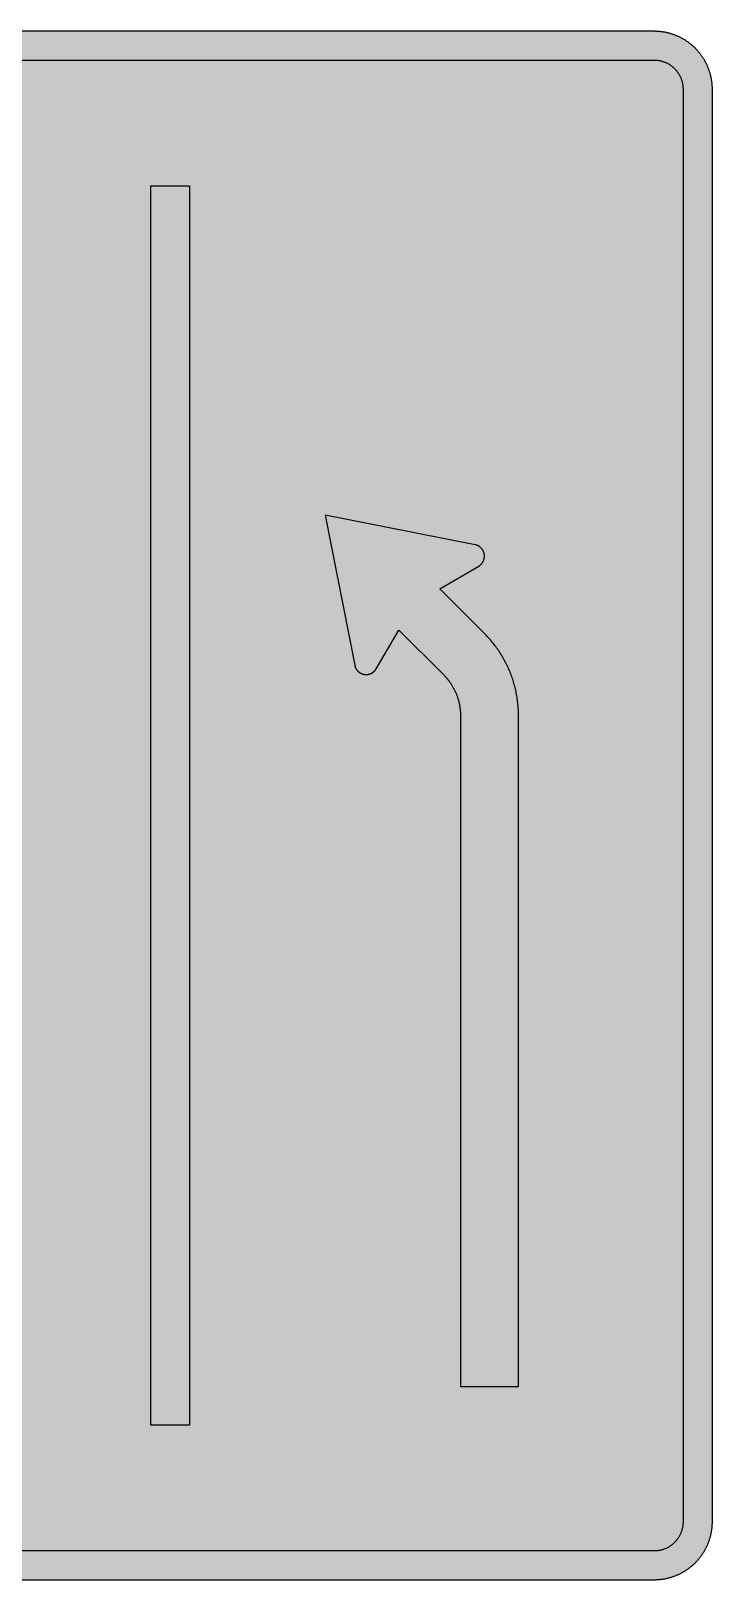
# Model space of a CAD drawing. Header units: millimetres. Extents: x 0 to 564, y 0 to 564.
# Drawn here: x 316 to 564, y 0 to 564 of the extents above; entities that cross this region are included whole.
import ezdxf

# ---------------------------------------------------------------- set-up
doc = ezdxf.new("R2010")
doc.units = ezdxf.units.MM

msp = doc.modelspace()

# ---------------------------------------------------------------- hatches: boundary and pattern name
for color, points in [(254, [(21.2189, 0.0537), (20.955, 0.0533), (20.6934, 0.0584), (20.4292, 0.066), (20.1676, 0.0787), (19.906, 0.094), (19.6469, 0.1118), (19.3853, 0.1321), (19.1262, 0.1549), (18.8671, 0.1829), (18.608, 0.2134), (18.349, 0.2464), (18.0924, 0.2845), (17.8359, 0.3251), (17.5793, 0.3683), (17.3253, 0.414), (17.0688, 0.4623), (16.8148, 0.5156), (16.5633, 0.5715), (16.3093, 0.6299), (16.0579, 0.6909), (15.809, 0.7544), (15.56, 0.823), (15.3111, 0.8941), (15.0622, 0.9677), (14.8158, 1.0439), (14.5694, 1.1227), (14.3256, 1.2065), (14.0818, 1.2903), (13.8379, 1.3792), (13.5966, 1.4707), (13.3579, 1.5672), (13.1191, 1.6637), (12.8803, 1.7628), (12.6441, 1.8669), (12.4079, 1.9736), (12.1742, 2.0803), (11.9405, 2.192), (11.7094, 2.3089), (11.4808, 2.4257), (11.2522, 2.5451), (11.0236, 2.6695), (10.7975, 2.794), (10.574, 2.9235), (10.3505, 3.0556), (10.1295, 3.1877), (9.9111, 3.3249), (9.6926, 3.4646), (9.4742, 3.6068), (9.2608, 3.7541), (9.0475, 3.9014), (8.8341, 4.0513), (8.6258, 4.2037), (8.4176, 4.3612), (8.2118, 4.5187), (8.0061, 4.6812), (7.8029, 4.8438), (7.6022, 5.0114), (7.4041, 5.1816), (7.206, 5.3518), (7.0129, 5.527), (6.8174, 5.7048), (6.6269, 5.8826), (6.4389, 6.0655), (6.2509, 6.2509), (6.0655, 6.4389), (5.8852, 6.6269), (5.7048, 6.8174), (5.527, 7.0104), (5.3518, 7.206), (5.1816, 7.4041), (5.0114, 7.6022), (4.8463, 7.8029), (4.6812, 8.0061), (4.5187, 8.2118), (4.3612, 8.4176), (4.2062, 8.6258), (4.0513, 8.8341), (3.9014, 9.0475), (3.7541, 9.2608), (3.6068, 9.4742), (3.4646, 9.6926), (3.3249, 9.9085), (3.1877, 10.1295), (3.0556, 10.3505), (2.9235, 10.574), (2.794, 10.7975), (2.6695, 11.0236), (2.5451, 11.2522), (2.4257, 11.4808), (2.3063, 11.7094), (2.192, 11.9405), (2.0803, 12.1742), (1.971, 12.4079), (1.8669, 12.6441), (1.7628, 12.8803), (1.6637, 13.1191), (1.5646, 13.3579), (1.4707, 13.5966), (1.3792, 13.8379), (1.2903, 14.0818), (1.2065, 14.3256), (1.1227, 14.5694), (1.0439, 14.8158), (0.9652, 15.0622), (0.8915, 15.3111), (0.823, 15.56), (0.7544, 15.809), (0.6883, 16.0604), (0.6274, 16.3119), (0.569, 16.5633), (0.5131, 16.8148), (0.4623, 17.0688), (0.4115, 17.3253), (0.3658, 17.5793), (0.3226, 17.8359), (0.2819, 18.0924), (0.2464, 18.3515), (0.2134, 18.608), (0.1829, 18.8671), (0.1549, 19.1262), (0.1295, 19.3878), (0.1092, 19.6469), (0.0914, 19.9085), (0.0762, 20.1701), (0.066, 20.4318), (0.0584, 20.6934), (0.0533, 20.955), (0.0508, 21.2192), (0.0522, 543.3314), (0.0533, 543.593), (0.0584, 543.8546), (0.066, 544.1188), (0.0762, 544.3804), (0.0914, 544.642), (0.1092, 544.9011), (0.1295, 545.1627), (0.1549, 545.4218), (0.1829, 545.6809), (0.2134, 545.94), (0.2464, 546.1991), (0.2819, 546.4556), (0.3226, 546.7121), (0.3658, 546.9687), (0.4115, 547.2227), (0.4623, 547.4792), (0.5131, 547.7332), (0.569, 547.9847), (0.6274, 548.2387), (0.6883, 548.4876), (0.7544, 548.7391), (0.823, 548.988), (0.8915, 549.2369), (0.9652, 549.4858), (1.0439, 549.7322), (1.1227, 549.9786), (1.2065, 550.2224), (1.2903, 550.4663), (1.3792, 550.7076), (1.4707, 550.9489), (1.5646, 551.1902), (1.6637, 551.4289), (1.7628, 551.6677), (1.8669, 551.9039), (1.971, 552.1401), (2.0803, 552.3738), (2.192, 552.6049), (2.3063, 552.8386), (2.4257, 553.0672), (2.5451, 553.2958), (2.6695, 553.5244), (2.794, 553.7505), (2.9235, 553.974), (3.0556, 554.1975), (3.1877, 554.4185), (3.3249, 554.6369), (3.4646, 554.8554), (3.6068, 555.0738), (3.7541, 555.2872), (3.9014, 555.5005), (4.0513, 555.7114), (4.2062, 555.9222), (4.3612, 556.1305), (4.5187, 556.3362), (4.6812, 556.5419), (4.8463, 556.7451), (5.0114, 556.9458), (5.1816, 557.1439), (5.3518, 557.342), (5.527, 557.5351), (5.7048, 557.7281), (5.8852, 557.9212), (6.0655, 558.1091), (6.2509, 558.2971), (6.4389, 558.4825), (6.6269, 558.6628), (6.8174, 558.8432), (7.0129, 559.021), (7.206, 559.1937), (7.4041, 559.3664), (7.6022, 559.5366), (7.8029, 559.7017), (8.0061, 559.8668), (8.2118, 560.0268), (8.4176, 560.1868), (8.6258, 560.3418), (8.8341, 560.4967), (9.0475, 560.6466), (9.2608, 560.7939), (9.4742, 560.9387), (9.6926, 561.0835), (9.9111, 561.2232), (10.1295, 561.3603), (10.3505, 561.4924), (10.574, 561.6245), (10.7975, 561.754), (11.0236, 561.8785), (11.2522, 562.0029), (11.4808, 562.1223), (11.7094, 562.2392), (11.9405, 562.356), (12.1742, 562.4678), (12.4079, 562.5744), (12.6441, 562.6811), (12.8803, 562.7853), (13.1191, 562.8843), (13.3579, 562.9834), (13.5966, 563.0774), (13.8379, 563.1688), (14.0818, 563.2577), (14.3256, 563.3415), (14.5694, 563.4253), (14.8158, 563.5041), (15.0622, 563.5803), (15.3111, 563.6539), (15.56, 563.7251), (15.809, 563.7936), (16.0579, 563.8571), (16.3093, 563.9206), (16.5633, 563.9791), (16.8148, 564.0349), (17.0688, 564.0857), (17.3253, 564.1365), (17.5793, 564.1823), (17.8359, 564.2254), (18.0924, 564.2635), (18.349, 564.3016), (18.608, 564.3347), (18.8671, 564.3651), (19.1262, 564.3931), (19.3853, 564.4185), (19.6469, 564.4388), (19.906, 564.4566), (20.1676, 564.4718), (20.4292, 564.482), (20.6934, 564.4896), (20.955, 564.4947), (21.2166, 564.4972), (543.33, 564.4981), (543.5905, 564.4947), (543.8546, 564.4896), (544.1163, 564.482), (544.3779, 564.4718), (544.6395, 564.4566), (544.9011, 564.4388), (545.1602, 564.4185), (545.4218, 564.3931), (545.6809, 564.3651), (545.94, 564.3347), (546.1965, 564.3016), (546.4556, 564.2635), (546.7121, 564.2254), (546.9687, 564.1823), (547.2227, 564.1365), (547.4767, 564.0857), (547.7307, 564.0349), (547.9847, 563.9791), (548.2361, 563.9206), (548.4876, 563.8571), (548.7391, 563.7936), (548.988, 563.7251), (549.2369, 563.6539), (549.4858, 563.5803), (549.7322, 563.5041), (549.9786, 563.4253), (550.2224, 563.3415), (550.4663, 563.2577), (550.7076, 563.1688), (550.9489, 563.0774), (551.1902, 562.9834), (551.4289, 562.8843), (551.6677, 562.7853), (551.9039, 562.6811), (552.1401, 562.5744), (552.3738, 562.4678), (552.6075, 562.356), (552.8386, 562.2392), (553.0672, 562.1223), (553.2958, 562.0029), (553.5244, 561.8785), (553.7505, 561.754), (553.974, 561.6245), (554.1975, 561.4924), (554.4185, 561.3603), (554.6369, 561.2232), (554.8554, 561.0835), (555.0738, 560.9387), (555.2872, 560.7939), (555.5005, 560.6466), (555.7139, 560.4967), (555.9222, 560.3418), (556.1305, 560.1868), (556.3362, 560.0268), (556.5419, 559.8668), (556.7451, 559.7017), (556.9458, 559.5366), (557.1439, 559.3664), (557.342, 559.1937), (557.5376, 559.021), (557.7307, 558.8432), (557.9212, 558.6628), (558.1091, 558.4825), (558.2971, 558.2971), (558.4825, 558.1091), (558.6628, 557.9212), (558.8432, 557.7281), (559.021, 557.5351), (559.1962, 557.342), (559.3664, 557.1439), (559.5366, 556.9458), (559.7017, 556.7451), (559.8668, 556.5419), (560.0294, 556.3362), (560.1868, 556.1305), (560.3418, 555.9222), (560.4967, 555.7114), (560.6466, 555.5005), (560.7939, 555.2872), (560.9387, 555.0738), (561.0835, 554.8554), (561.2232, 554.6369), (561.3603, 554.4185), (561.4924, 554.1975), (561.6245, 553.974), (561.754, 553.7505), (561.8785, 553.5244), (562.0029, 553.2958), (562.1223, 553.0672), (562.2392, 552.8386), (562.3535, 552.6049), (562.4652, 552.3738), (562.5744, 552.1401), (562.6811, 551.9039), (562.7853, 551.6677), (562.8843, 551.4289), (562.9808, 551.1902), (563.0774, 550.9489), (563.1688, 550.7076), (563.2552, 550.4663), (563.3415, 550.2224), (563.4253, 549.9786), (563.5041, 549.7322), (563.5803, 549.4858), (563.6539, 549.2369), (563.7251, 548.988), (563.7936, 548.7391), (563.8571, 548.4876), (563.9181, 548.2387), (563.9765, 547.9847), (564.0324, 547.7332), (564.0857, 547.4792), (564.134, 547.2227), (564.1797, 546.9687), (564.2229, 546.7121), (564.2635, 546.4556), (564.2991, 546.1991), (564.3347, 545.94), (564.3651, 545.6809), (564.3931, 545.4218), (564.4159, 545.1627), (564.4363, 544.9011), (564.454, 544.642), (564.4693, 544.3804), (564.482, 544.1188), (564.4896, 543.8546), (564.4947, 543.593), (564.4947, 543.3314), (564.4966, 21.2203), (564.4947, 20.955), (564.4896, 20.6934), (564.482, 20.4318), (564.4693, 20.1701), (564.454, 19.9085), (564.4363, 19.6469), (564.4159, 19.3878), (564.3931, 19.1262), (564.3651, 18.8671), (564.3347, 18.608), (564.2991, 18.3515), (564.2635, 18.0924), (564.2229, 17.8359), (564.1797, 17.5793), (564.134, 17.3253), (564.0857, 17.0688), (564.0324, 16.8148), (563.9765, 16.5633), (563.9181, 16.3119), (563.8571, 16.0604), (563.7936, 15.809), (563.7251, 15.56), (563.6539, 15.3111), (563.5803, 15.0622), (563.5041, 14.8158), (563.4253, 14.5694), (563.3415, 14.3256), (563.2552, 14.0818), (563.1688, 13.8379), (563.0774, 13.5966), (562.9808, 13.3579), (562.8843, 13.1191), (562.7853, 12.8803), (562.6811, 12.6441), (562.5744, 12.4079), (562.4652, 12.1742), (562.3535, 11.9405), (562.2392, 11.7094), (562.1223, 11.4808), (562.0029, 11.2522), (561.8785, 11.0236), (561.754, 10.7975), (561.6245, 10.574), (561.4924, 10.3505), (561.3603, 10.1295), (561.2232, 9.9085), (561.0835, 9.6926), (560.9387, 9.4742), (560.7939, 9.2608), (560.6466, 9.0475), (560.4967, 8.8341), (560.3418, 8.6258), (560.1868, 8.4176), (560.0294, 8.2118), (559.8668, 8.0061), (559.7017, 7.8029), (559.5366, 7.6022), (559.3664, 7.4041), (559.1962, 7.206), (559.021, 7.0104), (558.8432, 6.8174), (558.6628, 6.6269), (558.4825, 6.4389), (558.2971, 6.2509), (558.1091, 6.0655), (557.9212, 5.8826), (557.7307, 5.7048), (557.5376, 5.527), (557.342, 5.3518), (557.1439, 5.1816), (556.9458, 5.0114), (556.7451, 4.8438), (556.5419, 4.6812), (556.3362, 4.5187), (556.1305, 4.3612), (555.9222, 4.2037), (555.7139, 4.0513), (555.5005, 3.9014), (555.2872, 3.7541), (555.0738, 3.6068), (554.8554, 3.4646), (554.6369, 3.3249), (554.4185, 3.1877), (554.1975, 3.0556), (553.974, 2.9235), (553.7505, 2.794), (553.5244, 2.6695), (553.2958, 2.5451), (553.0672, 2.4257), (552.8386, 2.3089), (552.6075, 2.192), (552.3738, 2.0803), (552.1401, 1.9736), (551.9039, 1.8669), (551.6677, 1.7628), (551.4289, 1.6637), (551.1902, 1.5672), (550.9489, 1.4707), (550.7076, 1.3792), (550.4663, 1.2903), (550.2224, 1.2065), (549.9786, 1.1227), (549.7322, 1.0439), (549.4858, 0.9677), (549.2369, 0.8941), (548.988, 0.823), (548.7391, 0.7544), (548.4876, 0.6909), (548.2361, 0.6299), (547.9847, 0.5715), (547.7307, 0.5156), (547.4767, 0.4623), (547.2227, 0.414), (546.9687, 0.3683), (546.7121, 0.3251), (546.4556, 0.2845), (546.1965, 0.2464), (545.94, 0.2134), (545.6809, 0.1829), (545.4218, 0.1549), (545.1602, 0.1321), (544.9011, 0.1118), (544.6395, 0.094), (544.3779, 0.0787), (544.1163, 0.066), (543.8546, 0.0584), (543.5905, 0.0533), (543.3289, 0.0533)]), (144, [(21.2189, 10.637), (20.9448, 10.6401), (20.6731, 10.6502), (20.4038, 10.6655), (20.1346, 10.6909), (19.8704, 10.7213), (19.6063, 10.7569), (19.3446, 10.8001), (19.0856, 10.8509), (18.829, 10.9068), (18.5725, 10.9677), (18.321, 11.0363), (18.0696, 11.1125), (17.8232, 11.1912), (17.5793, 11.2776), (17.338, 11.369), (17.0993, 11.4681), (16.8631, 11.5697), (16.6294, 11.6789), (16.4008, 11.7932), (16.1722, 11.9126), (15.9512, 12.0371), (15.7302, 12.1666), (15.5143, 12.3038), (15.301, 12.4435), (15.0927, 12.5882), (14.8869, 12.7381), (14.6837, 12.893), (14.4856, 13.0531), (14.2926, 13.2156), (14.1021, 13.3858), (13.9167, 13.5585), (13.7338, 13.7363), (13.556, 13.9167), (13.3833, 14.1021), (13.2156, 14.2926), (13.0505, 14.4856), (12.893, 14.6837), (12.7381, 14.8869), (12.5882, 15.0927), (12.4409, 15.301), (12.3012, 15.5143), (12.1666, 15.7302), (12.0371, 15.9512), (11.9126, 16.1747), (11.7932, 16.4008), (11.6789, 16.6294), (11.5697, 16.8631), (11.4656, 17.0993), (11.369, 17.338), (11.2776, 17.5793), (11.1912, 17.8232), (11.11, 18.0721), (11.0363, 18.321), (10.9677, 18.575), (10.9042, 18.829), (10.8483, 19.0856), (10.8001, 19.3446), (10.7569, 19.6063), (10.7188, 19.8704), (10.6883, 20.1371), (10.6655, 20.4038), (10.6477, 20.6756), (10.6375, 20.9448), (10.635, 21.2192), (10.6355, 543.3314), (10.6375, 543.6032), (10.6477, 543.875), (10.6655, 544.1442), (10.6883, 544.4109), (10.7188, 544.6776), (10.7569, 544.9418), (10.8001, 545.2034), (10.8483, 545.4625), (10.9042, 545.719), (10.9677, 545.9755), (11.0363, 546.227), (11.11, 546.4759), (11.1912, 546.7248), (11.2776, 546.9687), (11.369, 547.21), (11.4656, 547.4487), (11.5697, 547.685), (11.6789, 547.9186), (11.7932, 548.1472), (11.9126, 548.3733), (12.0371, 548.5968), (12.1666, 548.8178), (12.3012, 549.0337), (12.4409, 549.2471), (12.5882, 549.4553), (12.7381, 549.6611), (12.893, 549.8643), (13.0505, 550.0624), (13.2156, 550.2554), (13.3833, 550.4459), (13.556, 550.6314), (13.7338, 550.8142), (13.9167, 550.9895), (14.1021, 551.1648), (14.2926, 551.3324), (14.4856, 551.4975), (14.6837, 551.655), (14.8869, 551.8099), (15.0927, 551.9598), (15.301, 552.1046), (15.5143, 552.2468), (15.7302, 552.3814), (15.9512, 552.511), (16.1722, 552.6354), (16.4008, 552.7548), (16.6294, 552.8691), (16.8631, 552.9783), (17.0993, 553.0825), (17.338, 553.179), (17.5793, 553.2704), (17.8232, 553.3568), (18.0696, 553.4381), (18.321, 553.5117), (18.5725, 553.5803), (18.829, 553.6413), (19.0856, 553.6997), (19.3446, 553.7479), (19.6063, 553.7911), (19.8704, 553.8292), (20.1346, 553.8597), (20.4038, 553.8826), (20.6731, 553.9003), (20.9448, 553.9105), (21.2166, 553.913), (543.33, 553.9148), (543.6006, 553.9105), (543.8724, 553.9003), (544.1442, 553.8826), (544.4109, 553.8597), (544.6776, 553.8292), (544.9418, 553.7911), (545.2034, 553.7479), (545.4625, 553.6997), (545.719, 553.6413), (545.973, 553.5803), (546.227, 553.5117), (546.4759, 553.4381), (546.7223, 553.3568), (546.9687, 553.2704), (547.21, 553.179), (547.4487, 553.0825), (547.685, 552.9783), (547.9186, 552.8691), (548.1472, 552.7548), (548.3733, 552.6354), (548.5968, 552.511), (548.8178, 552.3814), (549.0337, 552.2468), (549.2471, 552.1046), (549.4553, 551.9598), (549.6611, 551.8099), (549.8643, 551.655), (550.0599, 551.4975), (550.2554, 551.3324), (550.4459, 551.1648), (550.6314, 550.9895), (550.8117, 550.8142), (550.9895, 550.6314), (551.1622, 550.4459), (551.3324, 550.2554), (551.495, 550.0624), (551.655, 549.8643), (551.8099, 549.6611), (551.9598, 549.4553), (552.1046, 549.2471), (552.2443, 549.0337), (552.3789, 548.8178), (552.511, 548.5968), (552.6354, 548.3733), (552.7548, 548.1472), (552.8691, 547.9186), (552.9783, 547.685), (553.0799, 547.4487), (553.179, 547.21), (553.2704, 546.9687), (553.3568, 546.7248), (553.4355, 546.4759), (553.5117, 546.227), (553.5778, 545.9755), (553.6413, 545.719), (553.6971, 545.4625), (553.7479, 545.2034), (553.7911, 544.9418), (553.8267, 544.6776), (553.8572, 544.4109), (553.88, 544.1442), (553.8978, 543.875), (553.908, 543.6032), (553.913, 543.3314), (553.9133, 21.2203), (553.908, 20.9448), (553.8978, 20.6756), (553.88, 20.4038), (553.8572, 20.1371), (553.8267, 19.8704), (553.7911, 19.6063), (553.7479, 19.3446), (553.6971, 19.0856), (553.6413, 18.829), (553.5778, 18.575), (553.5117, 18.321), (553.4355, 18.0721), (553.3568, 17.8232), (553.2704, 17.5793), (553.179, 17.338), (553.0799, 17.0993), (552.9783, 16.8631), (552.8691, 16.6294), (552.7548, 16.4008), (552.6354, 16.1747), (552.511, 15.9512), (552.3789, 15.7302), (552.2443, 15.5143), (552.1046, 15.301), (551.9598, 15.0927), (551.8099, 14.8869), (551.655, 14.6837), (551.495, 14.4856), (551.3324, 14.2926), (551.1622, 14.1021), (550.9895, 13.9167), (550.8117, 13.7363), (550.6314, 13.5585), (550.4459, 13.3858), (550.2554, 13.2156), (550.0599, 13.0531), (549.8643, 12.893), (549.6611, 12.7381), (549.4553, 12.5882), (549.2471, 12.4435), (549.0337, 12.3038), (548.8178, 12.1666), (548.5968, 12.0371), (548.3733, 11.9126), (548.1472, 11.7932), (547.9186, 11.6789), (547.685, 11.5697), (547.4487, 11.4681), (547.21, 11.369), (546.9687, 11.2776), (546.7223, 11.1912), (546.4759, 11.1125), (546.227, 11.0363), (545.973, 10.9677), (545.719, 10.9068), (545.4625, 10.8509), (545.2034, 10.8001), (544.9418, 10.7569), (544.6776, 10.7213), (544.4109, 10.6909), (544.1442, 10.6655), (543.8724, 10.6502), (543.6006, 10.6401), (543.3289, 10.635)]), (254, [(359.8855, 508.0536), (373.9967, 508.0536), (373.9967, 56.4981), (359.8855, 56.4981)]), (254, [(465.2945, 361.1683), (479.4179, 369.4945), (479.4758, 369.5294), (479.5368, 369.5675), (479.5952, 369.6056), (479.6536, 369.6437), (479.7095, 369.6818), (479.7654, 369.7224), (479.8212, 369.7656), (479.8771, 369.8062), (479.9305, 369.8494), (479.9838, 369.8926), (480.0371, 369.9383), (480.0879, 369.984), (480.1387, 370.0297), (480.1895, 370.078), (480.2378, 370.1237), (480.2861, 370.172), (480.3343, 370.2228), (480.3826, 370.2736), (480.4283, 370.3218), (480.4715, 370.3752), (480.5172, 370.426), (480.5604, 370.4793), (480.601, 370.5327), (480.6442, 370.586), (480.6848, 370.6419), (480.7229, 370.6952), (480.7636, 370.7511), (480.8017, 370.8095), (480.8372, 370.8654), (480.8728, 370.9238), (480.9084, 370.9822), (480.9439, 371.0407), (480.9769, 371.0991), (481.0074, 371.16), (481.0404, 371.2185), (481.0709, 371.2794), (481.0989, 371.3404), (481.1268, 371.4039), (481.1547, 371.4648), (481.1827, 371.5283), (481.2081, 371.5918), (481.2309, 371.6553), (481.2538, 371.7188), (481.2767, 371.7823), (481.2995, 371.8484), (481.3198, 371.9144), (481.3376, 371.9779), (481.3554, 372.044), (481.3732, 372.11), (481.391, 372.1786), (481.4037, 372.2446), (481.4189, 372.3132), (481.4316, 372.3792), (481.4443, 372.4478), (481.4545, 372.5164), (481.4646, 372.585), (481.4722, 372.6536), (481.4799, 372.7221), (481.4849, 372.7907), (481.4926, 372.8593), (481.4951, 372.9304), (481.4976, 372.999), (481.5002, 373.0701), (481.5002, 373.1387), (481.5002, 373.2352), (481.4951, 373.3292), (481.49, 373.4206), (481.4849, 373.5146), (481.4748, 373.6086), (481.4646, 373.7), (481.4494, 373.7915), (481.4341, 373.8829), (481.4189, 373.9718), (481.3986, 374.0633), (481.3783, 374.1522), (481.3554, 374.2411), (481.33, 374.3274), (481.3046, 374.4138), (481.2767, 374.5001), (481.2462, 374.5865), (481.2132, 374.6703), (481.1801, 374.7541), (481.1446, 374.838), (481.109, 374.9192), (481.0684, 375.0005), (481.0303, 375.0818), (480.9871, 375.1605), (480.9439, 375.2393), (480.8982, 375.3155), (480.8499, 375.3917), (480.8017, 375.4679), (480.7534, 375.5415), (480.7001, 375.6152), (480.6467, 375.6863), (480.5934, 375.7574), (480.5375, 375.8286), (480.4791, 375.8971), (480.4207, 375.9632), (480.3597, 376.0292), (480.2988, 376.0927), (480.2353, 376.1562), (480.1718, 376.2197), (480.1057, 376.2807), (480.0397, 376.3391), (479.9711, 376.3975), (479.9, 376.4534), (479.8289, 376.5093), (479.7577, 376.5626), (479.6841, 376.616), (479.6104, 376.6668), (479.5342, 376.715), (479.458, 376.7633), (479.3793, 376.809), (479.3005, 376.8547), (479.2193, 376.8954), (479.138, 376.9385), (479.0567, 376.9766), (478.9729, 377.0147), (478.8891, 377.0503), (478.8027, 377.0859), (478.7163, 377.1163), (478.63, 377.1468), (478.5411, 377.1773), (478.4522, 377.2027), (478.3633, 377.2281), (478.2718, 377.251), (478.1804, 377.2738), (478.0864, 377.2916), (423.3855, 388.1092), (434.2007, 333.4064), (434.2181, 333.3115), (434.2409, 333.2201), (434.2638, 333.1312), (434.2892, 333.0397), (434.3146, 332.9508), (434.3451, 332.8619), (434.3756, 332.7756), (434.406, 332.6892), (434.4416, 332.6028), (434.4772, 332.519), (434.5153, 332.4352), (434.5559, 332.3539), (434.5965, 332.2726), (434.6397, 332.1914), (434.6829, 332.1126), (434.7286, 332.0364), (434.7769, 331.9577), (434.8251, 331.8815), (434.8759, 331.8078), (434.9293, 331.7342), (434.9826, 331.663), (435.0385, 331.5919), (435.0944, 331.5208), (435.1528, 331.4548), (435.2112, 331.3862), (435.2722, 331.3201), (435.3357, 331.2566), (435.3992, 331.1931), (435.4627, 331.1322), (435.5287, 331.0712), (435.5973, 331.0128), (435.6659, 330.9544), (435.7345, 330.8985), (435.8056, 330.8452), (435.8767, 330.7918), (435.9504, 330.7385), (436.024, 330.6902), (436.1002, 330.642), (436.1764, 330.5937), (436.2526, 330.548), (436.3314, 330.5048), (436.4101, 330.4642), (436.4914, 330.4235), (436.5727, 330.3829), (436.6539, 330.3473), (436.7378, 330.3118), (436.8216, 330.2787), (436.9054, 330.2457), (436.9918, 330.2152), (437.0781, 330.1873), (437.1645, 330.1619), (437.2534, 330.1365), (437.3397, 330.1136), (437.4286, 330.0933), (437.5201, 330.073), (437.609, 330.0578), (437.7004, 330.0425), (437.7919, 330.0298), (437.8833, 330.0171), (437.9773, 330.007), (438.0713, 330.0019), (438.1652, 329.9968), (438.2592, 329.9917), (438.3532, 329.9917), (438.4218, 329.9917), (438.4929, 329.9943), (438.5615, 329.9968), (438.6326, 330.0019), (438.7012, 330.007), (438.7698, 330.012), (438.8383, 330.0197), (438.9069, 330.0273), (438.9755, 330.0374), (439.0441, 330.0476), (439.1127, 330.0603), (439.1812, 330.073), (439.2473, 330.0882), (439.3133, 330.1035), (439.3819, 330.1187), (439.4479, 330.1365), (439.514, 330.1543), (439.58, 330.1721), (439.6435, 330.1924), (439.7096, 330.2152), (439.7731, 330.2381), (439.8366, 330.261), (439.9001, 330.2838), (439.9636, 330.3092), (440.0271, 330.3372), (440.088, 330.3651), (440.1515, 330.393), (440.2125, 330.421), (440.2734, 330.4515), (440.3344, 330.4845), (440.3928, 330.515), (440.4512, 330.5505), (440.5122, 330.5835), (440.5681, 330.6191), (440.6265, 330.6547), (440.6849, 330.6928), (440.7408, 330.7283), (440.7967, 330.769), (440.8526, 330.8071), (440.9059, 330.8477), (440.9592, 330.8909), (441.0126, 330.9315), (441.0659, 330.9747), (441.1167, 331.0204), (441.1701, 331.0661), (441.2209, 331.1119), (441.2691, 331.1576), (441.3199, 331.2058), (441.3682, 331.2541), (441.4164, 331.3024), (441.4622, 331.3532), (441.5079, 331.404), (441.5536, 331.4548), (441.5993, 331.5081), (441.6425, 331.5614), (441.6857, 331.6148), (441.7263, 331.6707), (441.7695, 331.7265), (441.8101, 331.7824), (441.8482, 331.8383), (441.8889, 331.8967), (441.927, 331.9551), (441.9625, 332.0161), (441.9981, 332.0745), (450.3265, 346.2003), (466.5761, 329.9517), (466.7606, 329.7631), (466.9409, 329.5752), (467.1212, 329.3821), (467.299, 329.1891), (467.4718, 328.996), (467.6445, 328.7979), (467.8147, 328.5998), (467.9798, 328.3991), (468.1449, 328.1959), (468.3049, 327.9902), (468.4649, 327.7845), (468.6198, 327.5762), (468.7748, 327.3679), (468.9246, 327.1545), (469.072, 326.9412), (469.2167, 326.7278), (469.359, 326.5094), (469.4987, 326.2935), (469.6358, 326.0725), (469.7705, 325.8515), (469.9025, 325.628), (470.0321, 325.4045), (470.1565, 325.1784), (470.281, 324.9498), (470.4004, 324.7212), (470.5172, 324.4926), (470.6315, 324.2615), (470.7433, 324.0278), (470.8525, 323.7941), (470.9592, 323.5579), (471.0633, 323.3217), (471.1624, 323.0829), (471.2589, 322.8442), (471.3529, 322.6054), (471.4443, 322.3641), (471.5332, 322.1203), (471.6196, 321.8764), (471.7034, 321.6326), (471.7821, 321.3862), (471.8583, 321.1398), (471.932, 320.8909), (472.0031, 320.6445), (472.0692, 320.3931), (472.1352, 320.1441), (472.1962, 319.8927), (472.2546, 319.6387), (472.3105, 319.3872), (472.3638, 319.1332), (472.4121, 318.8767), (472.4578, 318.6227), (472.501, 318.3661), (472.5416, 318.1096), (472.5772, 317.8531), (472.6127, 317.594), (472.6432, 317.3349), (472.6686, 317.0758), (472.694, 316.8167), (472.7143, 316.5551), (472.7321, 316.2935), (472.7473, 316.0319), (472.7575, 315.7703), (472.7677, 315.5086), (472.7727, 315.247), (472.7727, 314.9829), (472.7744, 70.6092), (493.9411, 70.6092), (493.9411, 314.9847), (493.936, 315.5086), (493.9259, 316.0344), (493.9106, 316.5602), (493.8878, 317.0834), (493.8598, 317.6067), (493.8243, 318.1274), (493.7811, 318.6481), (493.7328, 319.1688), (493.6769, 319.6869), (493.616, 320.2051), (493.5499, 320.7207), (493.4763, 321.2338), (493.395, 321.7494), (493.3112, 322.26), (493.2172, 322.773), (493.1181, 323.281), (493.014, 323.789), (492.9022, 324.2945), (492.7854, 324.8), (492.6635, 325.3029), (492.5339, 325.8033), (492.3993, 326.3036), (492.2571, 326.8015), (492.1098, 327.2968), (491.9574, 327.7895), (491.7973, 328.2798), (491.6322, 328.77), (491.4621, 329.2577), (491.2843, 329.7428), (491.1014, 330.2254), (490.9134, 330.7055), (490.7178, 331.183), (490.5172, 331.6605), (490.3114, 332.1329), (490.0981, 332.6028), (489.8822, 333.0727), (489.6587, 333.5376), (489.4301, 333.9998), (489.1938, 334.4596), (488.9525, 334.9168), (488.7062, 335.3714), (488.4547, 335.8236), (488.1982, 336.2731), (487.934, 336.7176), (487.6673, 337.1621), (487.393, 337.6016), (487.1136, 338.0359), (486.8291, 338.4702), (486.537, 338.8995), (486.2424, 339.3262), (485.9401, 339.7504), (485.6328, 340.1695), (485.3229, 340.5861), (485.0054, 340.9975), (484.6828, 341.4065), (484.3551, 341.8129), (484.0199, 342.2142), (483.682, 342.613), (483.3391, 343.0067), (482.9886, 343.3953), (482.6356, 343.7814), (482.2749, 344.1649), (481.9117, 344.5434), (481.5408, 344.9168)])]:
    msp.add_hatch(color=color).paths.add_polyline_path(points)

# ---------------------------------------------------------------- linework, layer by layer
at = {"color": 254}
for points in [[(21.2166, 564.4972), (543.33, 564.4981), (543.5905, 564.4947), (543.8546, 564.4896), (544.1163, 564.482), (544.3779, 564.4718), (544.6395, 564.4566), (544.9011, 564.4388), (545.1602, 564.4185), (545.4218, 564.3931), (545.6809, 564.3651), (545.94, 564.3347), (546.1965, 564.3016), (546.4556, 564.2635), (546.7121, 564.2254), (546.9687, 564.1823), (547.2227, 564.1365), (547.4767, 564.0857), (547.7307, 564.0349), (547.9847, 563.9791), (548.2361, 563.9206), (548.4876, 563.8571), (548.7391, 563.7936), (548.988, 563.7251), (549.2369, 563.6539), (549.4858, 563.5803), (549.7322, 563.5041), (549.9786, 563.4253), (550.2224, 563.3415), (550.4663, 563.2577), (550.7076, 563.1688), (550.9489, 563.0774), (551.1902, 562.9834), (551.4289, 562.8843), (551.6677, 562.7853), (551.9039, 562.6811), (552.1401, 562.5744), (552.3738, 562.4678), (552.6075, 562.356), (552.8386, 562.2392), (553.0672, 562.1223), (553.2958, 562.0029), (553.5244, 561.8785), (553.7505, 561.754), (553.974, 561.6245), (554.1975, 561.4924), (554.4185, 561.3603), (554.6369, 561.2232), (554.8554, 561.0835), (555.0738, 560.9387), (555.2872, 560.7939), (555.5005, 560.6466), (555.7139, 560.4967), (555.9222, 560.3418), (556.1305, 560.1868), (556.3362, 560.0268), (556.5419, 559.8668), (556.7451, 559.7017), (556.9458, 559.5366), (557.1439, 559.3664), (557.342, 559.1937), (557.5376, 559.021), (557.7307, 558.8432), (557.9212, 558.6628), (558.1091, 558.4825), (558.2971, 558.2971), (558.4825, 558.1091), (558.6628, 557.9212), (558.8432, 557.7281), (559.021, 557.5351), (559.1962, 557.342), (559.3664, 557.1439), (559.5366, 556.9458), (559.7017, 556.7451), (559.8668, 556.5419), (560.0294, 556.3362), (560.1868, 556.1305), (560.3418, 555.9222), (560.4967, 555.7114), (560.6466, 555.5005), (560.7939, 555.2872), (560.9387, 555.0738), (561.0835, 554.8554), (561.2232, 554.6369), (561.3603, 554.4185), (561.4924, 554.1975), (561.6245, 553.974), (561.754, 553.7505), (561.8785, 553.5244), (562.0029, 553.2958), (562.1223, 553.0672), (562.2392, 552.8386), (562.3535, 552.6049), (562.4652, 552.3738), (562.5744, 552.1401), (562.6811, 551.9039), (562.7853, 551.6677), (562.8843, 551.4289), (562.9808, 551.1902), (563.0774, 550.9489), (563.1688, 550.7076), (563.2552, 550.4663), (563.3415, 550.2224), (563.4253, 549.9786), (563.5041, 549.7322), (563.5803, 549.4858), (563.6539, 549.2369), (563.7251, 548.988), (563.7936, 548.7391), (563.8571, 548.4876), (563.9181, 548.2387), (563.9765, 547.9847), (564.0324, 547.7332), (564.0857, 547.4792), (564.134, 547.2227), (564.1797, 546.9687), (564.2229, 546.7121), (564.2635, 546.4556), (564.2991, 546.1991), (564.3347, 545.94), (564.3651, 545.6809), (564.3931, 545.4218), (564.4159, 545.1627), (564.4363, 544.9011), (564.454, 544.642), (564.4693, 544.3804), (564.482, 544.1188), (564.4896, 543.8546), (564.4947, 543.593), (564.4947, 543.3314), (564.4966, 21.2203), (564.4947, 20.955), (564.4896, 20.6934), (564.482, 20.4318), (564.4693, 20.1701), (564.454, 19.9085), (564.4363, 19.6469), (564.4159, 19.3878), (564.3931, 19.1262), (564.3651, 18.8671), (564.3347, 18.608), (564.2991, 18.3515), (564.2635, 18.0924), (564.2229, 17.8359), (564.1797, 17.5793), (564.134, 17.3253), (564.0857, 17.0688), (564.0324, 16.8148), (563.9765, 16.5633), (563.9181, 16.3119), (563.8571, 16.0604), (563.7936, 15.809), (563.7251, 15.56), (563.6539, 15.3111), (563.5803, 15.0622), (563.5041, 14.8158), (563.4253, 14.5694), (563.3415, 14.3256), (563.2552, 14.0818), (563.1688, 13.8379), (563.0774, 13.5966), (562.9808, 13.3579), (562.8843, 13.1191), (562.7853, 12.8803), (562.6811, 12.6441), (562.5744, 12.4079), (562.4652, 12.1742), (562.3535, 11.9405), (562.2392, 11.7094), (562.1223, 11.4808), (562.0029, 11.2522), (561.8785, 11.0236), (561.754, 10.7975), (561.6245, 10.574), (561.4924, 10.3505), (561.3603, 10.1295), (561.2232, 9.9085), (561.0835, 9.6926), (560.9387, 9.4742), (560.7939, 9.2608), (560.6466, 9.0475), (560.4967, 8.8341), (560.3418, 8.6258), (560.1868, 8.4176), (560.0294, 8.2118), (559.8668, 8.0061), (559.7017, 7.8029), (559.5366, 7.6022), (559.3664, 7.4041), (559.1962, 7.206), (559.021, 7.0104), (558.8432, 6.8174), (558.6628, 6.6269), (558.4825, 6.4389), (558.2971, 6.2509), (558.1091, 6.0655), (557.9212, 5.8826), (557.7307, 5.7048), (557.5376, 5.527), (557.342, 5.3518), (557.1439, 5.1816), (556.9458, 5.0114), (556.7451, 4.8438), (556.5419, 4.6812), (556.3362, 4.5187), (556.1305, 4.3612), (555.9222, 4.2037), (555.7139, 4.0513), (555.5005, 3.9014), (555.2872, 3.7541), (555.0738, 3.6068), (554.8554, 3.4646), (554.6369, 3.3249), (554.4185, 3.1877), (554.1975, 3.0556), (553.974, 2.9235), (553.7505, 2.794), (553.5244, 2.6695), (553.2958, 2.5451), (553.0672, 2.4257), (552.8386, 2.3089), (552.6075, 2.192), (552.3738, 2.0803), (552.1401, 1.9736), (551.9039, 1.8669), (551.6677, 1.7628), (551.4289, 1.6637), (551.1902, 1.5672), (550.9489, 1.4707), (550.7076, 1.3792), (550.4663, 1.2903), (550.2224, 1.2065), (549.9786, 1.1227), (549.7322, 1.0439), (549.4858, 0.9677), (549.2369, 0.8941), (548.988, 0.823), (548.7391, 0.7544), (548.4876, 0.6909), (548.2361, 0.6299), (547.9847, 0.5715), (547.7307, 0.5156), (547.4767, 0.4623), (547.2227, 0.414), (546.9687, 0.3683), (546.7121, 0.3251), (546.4556, 0.2845), (546.1965, 0.2464), (545.94, 0.2134), (545.6809, 0.1829), (545.4218, 0.1549), (545.1602, 0.1321), (544.9011, 0.1118), (544.6395, 0.094), (544.3779, 0.0787), (544.1163, 0.066), (543.8546, 0.0584), (543.5905, 0.0533), (543.3289, 0.0533), (21.2189, 0.0537)], [(359.8855, 508.0536), (373.9967, 508.0536), (373.9967, 56.4981), (359.8855, 56.4981), (359.8855, 508.0536)], [(465.2945, 361.1683), (479.4179, 369.4945), (479.4758, 369.5294), (479.5368, 369.5675), (479.5952, 369.6056), (479.6536, 369.6437), (479.7095, 369.6818), (479.7654, 369.7224), (479.8212, 369.7656), (479.8771, 369.8062), (479.9305, 369.8494), (479.9838, 369.8926), (480.0371, 369.9383), (480.0879, 369.984), (480.1387, 370.0297), (480.1895, 370.078), (480.2378, 370.1237), (480.2861, 370.172), (480.3343, 370.2228), (480.3826, 370.2736), (480.4283, 370.3218), (480.4715, 370.3752), (480.5172, 370.426), (480.5604, 370.4793), (480.601, 370.5327), (480.6442, 370.586), (480.6848, 370.6419), (480.7229, 370.6952), (480.7636, 370.7511), (480.8017, 370.8095), (480.8372, 370.8654), (480.8728, 370.9238), (480.9084, 370.9822), (480.9439, 371.0407), (480.9769, 371.0991), (481.0074, 371.16), (481.0404, 371.2185), (481.0709, 371.2794), (481.0989, 371.3404), (481.1268, 371.4039), (481.1547, 371.4648), (481.1827, 371.5283), (481.2081, 371.5918), (481.2309, 371.6553), (481.2538, 371.7188), (481.2767, 371.7823), (481.2995, 371.8484), (481.3198, 371.9144), (481.3376, 371.9779), (481.3554, 372.044), (481.3732, 372.11), (481.391, 372.1786), (481.4037, 372.2446), (481.4189, 372.3132), (481.4316, 372.3792), (481.4443, 372.4478), (481.4545, 372.5164), (481.4646, 372.585), (481.4722, 372.6536), (481.4799, 372.7221), (481.4849, 372.7907), (481.4926, 372.8593), (481.4951, 372.9304), (481.4976, 372.999), (481.5002, 373.0701), (481.5002, 373.1387), (481.5002, 373.2352), (481.4951, 373.3292), (481.49, 373.4206), (481.4849, 373.5146), (481.4748, 373.6086), (481.4646, 373.7), (481.4494, 373.7915), (481.4341, 373.8829), (481.4189, 373.9718), (481.3986, 374.0633), (481.3783, 374.1522), (481.3554, 374.2411), (481.33, 374.3274), (481.3046, 374.4138), (481.2767, 374.5001), (481.2462, 374.5865), (481.2132, 374.6703), (481.1801, 374.7541), (481.1446, 374.838), (481.109, 374.9192), (481.0684, 375.0005), (481.0303, 375.0818), (480.9871, 375.1605), (480.9439, 375.2393), (480.8982, 375.3155), (480.8499, 375.3917), (480.8017, 375.4679), (480.7534, 375.5415), (480.7001, 375.6152), (480.6467, 375.6863), (480.5934, 375.7574), (480.5375, 375.8286), (480.4791, 375.8971), (480.4207, 375.9632), (480.3597, 376.0292), (480.2988, 376.0927), (480.2353, 376.1562), (480.1718, 376.2197), (480.1057, 376.2807), (480.0397, 376.3391), (479.9711, 376.3975), (479.9, 376.4534), (479.8289, 376.5093), (479.7577, 376.5626), (479.6841, 376.616), (479.6104, 376.6668), (479.5342, 376.715), (479.458, 376.7633), (479.3793, 376.809), (479.3005, 376.8547), (479.2193, 376.8954), (479.138, 376.9385), (479.0567, 376.9766), (478.9729, 377.0147), (478.8891, 377.0503), (478.8027, 377.0859), (478.7163, 377.1163), (478.63, 377.1468), (478.5411, 377.1773), (478.4522, 377.2027), (478.3633, 377.2281), (478.2718, 377.251), (478.1804, 377.2738), (478.0864, 377.2916), (423.3855, 388.1092), (434.2007, 333.4064), (434.2181, 333.3115), (434.2409, 333.2201), (434.2638, 333.1312), (434.2892, 333.0397), (434.3146, 332.9508), (434.3451, 332.8619), (434.3756, 332.7756), (434.406, 332.6892), (434.4416, 332.6028), (434.4772, 332.519), (434.5153, 332.4352), (434.5559, 332.3539), (434.5965, 332.2726), (434.6397, 332.1914), (434.6829, 332.1126), (434.7286, 332.0364), (434.7769, 331.9577), (434.8251, 331.8815), (434.8759, 331.8078), (434.9293, 331.7342), (434.9826, 331.663), (435.0385, 331.5919), (435.0944, 331.5208), (435.1528, 331.4548), (435.2112, 331.3862), (435.2722, 331.3201), (435.3357, 331.2566), (435.3992, 331.1931), (435.4627, 331.1322), (435.5287, 331.0712), (435.5973, 331.0128), (435.6659, 330.9544), (435.7345, 330.8985), (435.8056, 330.8452), (435.8767, 330.7918), (435.9504, 330.7385), (436.024, 330.6902), (436.1002, 330.642), (436.1764, 330.5937), (436.2526, 330.548), (436.3314, 330.5048), (436.4101, 330.4642), (436.4914, 330.4235), (436.5727, 330.3829), (436.6539, 330.3473), (436.7378, 330.3118), (436.8216, 330.2787), (436.9054, 330.2457), (436.9918, 330.2152), (437.0781, 330.1873), (437.1645, 330.1619), (437.2534, 330.1365), (437.3397, 330.1136), (437.4286, 330.0933), (437.5201, 330.073), (437.609, 330.0578), (437.7004, 330.0425), (437.7919, 330.0298), (437.8833, 330.0171), (437.9773, 330.007), (438.0713, 330.0019), (438.1652, 329.9968), (438.2592, 329.9917), (438.3532, 329.9917), (438.4218, 329.9917), (438.4929, 329.9943), (438.5615, 329.9968), (438.6326, 330.0019), (438.7012, 330.007), (438.7698, 330.012), (438.8383, 330.0197), (438.9069, 330.0273), (438.9755, 330.0374), (439.0441, 330.0476), (439.1127, 330.0603), (439.1812, 330.073), (439.2473, 330.0882), (439.3133, 330.1035), (439.3819, 330.1187), (439.4479, 330.1365), (439.514, 330.1543), (439.58, 330.1721), (439.6435, 330.1924), (439.7096, 330.2152), (439.7731, 330.2381), (439.8366, 330.261), (439.9001, 330.2838), (439.9636, 330.3092), (440.0271, 330.3372), (440.088, 330.3651), (440.1515, 330.393), (440.2125, 330.421), (440.2734, 330.4515), (440.3344, 330.4845), (440.3928, 330.515), (440.4512, 330.5505), (440.5122, 330.5835), (440.5681, 330.6191), (440.6265, 330.6547), (440.6849, 330.6928), (440.7408, 330.7283), (440.7967, 330.769), (440.8526, 330.8071), (440.9059, 330.8477), (440.9592, 330.8909), (441.0126, 330.9315), (441.0659, 330.9747), (441.1167, 331.0204), (441.1701, 331.0661), (441.2209, 331.1119), (441.2691, 331.1576), (441.3199, 331.2058), (441.3682, 331.2541), (441.4164, 331.3024), (441.4622, 331.3532), (441.5079, 331.404), (441.5536, 331.4548), (441.5993, 331.5081), (441.6425, 331.5614), (441.6857, 331.6148), (441.7263, 331.6707), (441.7695, 331.7265), (441.8101, 331.7824), (441.8482, 331.8383), (441.8889, 331.8967), (441.927, 331.9551), (441.9625, 332.0161), (441.9981, 332.0745), (450.3265, 346.2003), (466.5761, 329.9517), (466.7606, 329.7631), (466.9409, 329.5752), (467.1212, 329.3821), (467.299, 329.1891), (467.4718, 328.996), (467.6445, 328.7979), (467.8147, 328.5998), (467.9798, 328.3991), (468.1449, 328.1959), (468.3049, 327.9902), (468.4649, 327.7845), (468.6198, 327.5762), (468.7748, 327.3679), (468.9246, 327.1545), (469.072, 326.9412), (469.2167, 326.7278), (469.359, 326.5094), (469.4987, 326.2935), (469.6358, 326.0725), (469.7705, 325.8515), (469.9025, 325.628), (470.0321, 325.4045), (470.1565, 325.1784), (470.281, 324.9498), (470.4004, 324.7212), (470.5172, 324.4926), (470.6315, 324.2615), (470.7433, 324.0278), (470.8525, 323.7941), (470.9592, 323.5579), (471.0633, 323.3217), (471.1624, 323.0829), (471.2589, 322.8442), (471.3529, 322.6054), (471.4443, 322.3641), (471.5332, 322.1203), (471.6196, 321.8764), (471.7034, 321.6326), (471.7821, 321.3862), (471.8583, 321.1398), (471.932, 320.8909), (472.0031, 320.6445), (472.0692, 320.3931), (472.1352, 320.1441), (472.1962, 319.8927), (472.2546, 319.6387), (472.3105, 319.3872), (472.3638, 319.1332), (472.4121, 318.8767), (472.4578, 318.6227), (472.501, 318.3661), (472.5416, 318.1096), (472.5772, 317.8531), (472.6127, 317.594), (472.6432, 317.3349), (472.6686, 317.0758), (472.694, 316.8167), (472.7143, 316.5551), (472.7321, 316.2935), (472.7473, 316.0319), (472.7575, 315.7703), (472.7677, 315.5086), (472.7727, 315.247), (472.7727, 314.9829), (472.7744, 70.6092), (493.9411, 70.6092), (493.9411, 314.9847), (493.936, 315.5086), (493.9259, 316.0344), (493.9106, 316.5602), (493.8878, 317.0834), (493.8598, 317.6067), (493.8243, 318.1274), (493.7811, 318.6481), (493.7328, 319.1688), (493.6769, 319.6869), (493.616, 320.2051), (493.5499, 320.7207), (493.4763, 321.2338), (493.395, 321.7494), (493.3112, 322.26), (493.2172, 322.773), (493.1181, 323.281), (493.014, 323.789), (492.9022, 324.2945), (492.7854, 324.8), (492.6635, 325.3029), (492.5339, 325.8033), (492.3993, 326.3036), (492.2571, 326.8015), (492.1098, 327.2968), (491.9574, 327.7895), (491.7973, 328.2798), (491.6322, 328.77), (491.4621, 329.2577), (491.2843, 329.7428), (491.1014, 330.2254), (490.9134, 330.7055), (490.7178, 331.183), (490.5172, 331.6605), (490.3114, 332.1329), (490.0981, 332.6028), (489.8822, 333.0727), (489.6587, 333.5376), (489.4301, 333.9998), (489.1938, 334.4596), (488.9525, 334.9168), (488.7062, 335.3714), (488.4547, 335.8236), (488.1982, 336.2731), (487.934, 336.7176), (487.6673, 337.1621), (487.393, 337.6016), (487.1136, 338.0359), (486.8291, 338.4702), (486.537, 338.8995), (486.2424, 339.3262), (485.9401, 339.7504), (485.6328, 340.1695), (485.3229, 340.5861), (485.0054, 340.9975), (484.6828, 341.4065), (484.3551, 341.8129), (484.0199, 342.2142), (483.682, 342.613), (483.3391, 343.0067), (482.9886, 343.3953), (482.6356, 343.7814), (482.2749, 344.1649), (481.9117, 344.5434), (481.5408, 344.9168), (465.2945, 361.1683)]]:
    msp.add_lwpolyline(points, dxfattribs=at)
at = {"color": 144}
msp.add_lwpolyline([(21.2166, 553.913), (543.33, 553.9148), (543.6006, 553.9105), (543.8724, 553.9003), (544.1442, 553.8826), (544.4109, 553.8597), (544.6776, 553.8292), (544.9418, 553.7911), (545.2034, 553.7479), (545.4625, 553.6997), (545.719, 553.6413), (545.973, 553.5803), (546.227, 553.5117), (546.4759, 553.4381), (546.7223, 553.3568), (546.9687, 553.2704), (547.21, 553.179), (547.4487, 553.0825), (547.685, 552.9783), (547.9186, 552.8691), (548.1472, 552.7548), (548.3733, 552.6354), (548.5968, 552.511), (548.8178, 552.3814), (549.0337, 552.2468), (549.2471, 552.1046), (549.4553, 551.9598), (549.6611, 551.8099), (549.8643, 551.655), (550.0599, 551.4975), (550.2554, 551.3324), (550.4459, 551.1648), (550.6314, 550.9895), (550.8117, 550.8142), (550.9895, 550.6314), (551.1622, 550.4459), (551.3324, 550.2554), (551.495, 550.0624), (551.655, 549.8643), (551.8099, 549.6611), (551.9598, 549.4553), (552.1046, 549.2471), (552.2443, 549.0337), (552.3789, 548.8178), (552.511, 548.5968), (552.6354, 548.3733), (552.7548, 548.1472), (552.8691, 547.9186), (552.9783, 547.685), (553.0799, 547.4487), (553.179, 547.21), (553.2704, 546.9687), (553.3568, 546.7248), (553.4355, 546.4759), (553.5117, 546.227), (553.5778, 545.9755), (553.6413, 545.719), (553.6971, 545.4625), (553.7479, 545.2034), (553.7911, 544.9418), (553.8267, 544.6776), (553.8572, 544.4109), (553.88, 544.1442), (553.8978, 543.875), (553.908, 543.6032), (553.913, 543.3314), (553.9133, 21.2203), (553.908, 20.9448), (553.8978, 20.6756), (553.88, 20.4038), (553.8572, 20.1371), (553.8267, 19.8704), (553.7911, 19.6063), (553.7479, 19.3446), (553.6971, 19.0856), (553.6413, 18.829), (553.5778, 18.575), (553.5117, 18.321), (553.4355, 18.0721), (553.3568, 17.8232), (553.2704, 17.5793), (553.179, 17.338), (553.0799, 17.0993), (552.9783, 16.8631), (552.8691, 16.6294), (552.7548, 16.4008), (552.6354, 16.1747), (552.511, 15.9512), (552.3789, 15.7302), (552.2443, 15.5143), (552.1046, 15.301), (551.9598, 15.0927), (551.8099, 14.8869), (551.655, 14.6837), (551.495, 14.4856), (551.3324, 14.2926), (551.1622, 14.1021), (550.9895, 13.9167), (550.8117, 13.7363), (550.6314, 13.5585), (550.4459, 13.3858), (550.2554, 13.2156), (550.0599, 13.0531), (549.8643, 12.893), (549.6611, 12.7381), (549.4553, 12.5882), (549.2471, 12.4435), (549.0337, 12.3038), (548.8178, 12.1666), (548.5968, 12.0371), (548.3733, 11.9126), (548.1472, 11.7932), (547.9186, 11.6789), (547.685, 11.5697), (547.4487, 11.4681), (547.21, 11.369), (546.9687, 11.2776), (546.7223, 11.1912), (546.4759, 11.1125), (546.227, 11.0363), (545.973, 10.9677), (545.719, 10.9068), (545.4625, 10.8509), (545.2034, 10.8001), (544.9418, 10.7569), (544.6776, 10.7213), (544.4109, 10.6909), (544.1442, 10.6655), (543.8724, 10.6502), (543.6006, 10.6401), (543.3289, 10.635), (21.2189, 10.637)], dxfattribs=at)

doc.saveas('drawing.dxf')
